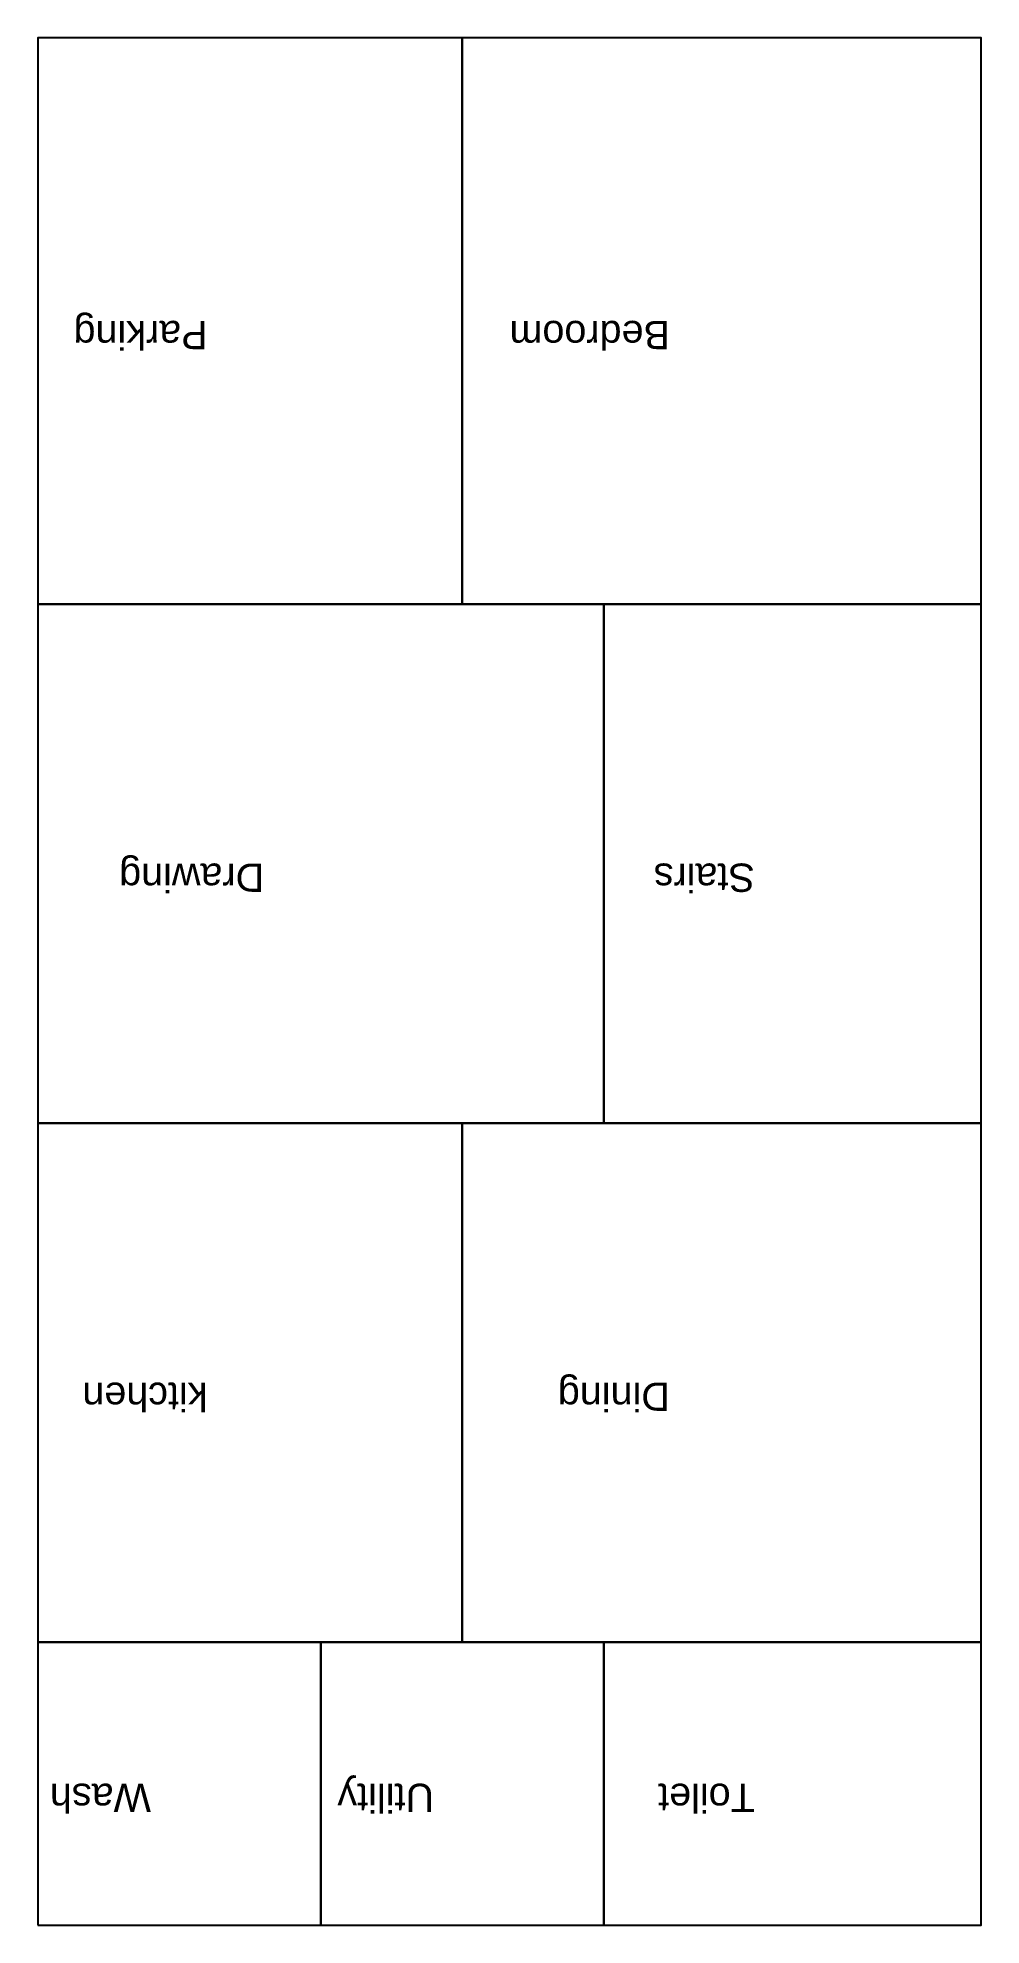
# Model space of a CAD drawing. Extents: x 0 to 20, y 0 to 40.
import ezdxf

# ---------------------------------------------------------------- set-up
doc = ezdxf.new("R2010")
doc.units = 0
doc.styles.get("Standard").update_dxf_attribs({"font": 'arial.ttf'})

msp = doc.modelspace()

# ---------------------------------------------------------------- linework, layer by layer
at = {"color": 7}
for points in [[(0, 28, 0), (9, 28, 0), (9, 40, 0), (0, 40, 0)], [(9, 28, 0), (20, 28, 0), (20, 40, 0), (9, 40, 0)], [(0, 17, 0), (12, 17, 0), (12, 28, 0), (0, 28, 0)], [(12, 17, 0), (20, 17, 0), (20, 28, 0), (12, 28, 0)], [(0, 6, 0), (9, 6, 0), (9, 17, 0), (0, 17, 0)], [(9, 6, 0), (20, 6, 0), (20, 17, 0), (9, 17, 0)], [(0, 0, 0), (6, 0, 0), (6, 6, 0), (0, 6, 0)], [(6, 0, 0), (12, 0, 0), (12, 6, 0), (6, 6, 0)], [(12, 0, 0), (20, 0, 0), (20, 6, 0), (12, 6, 0)], [(0, 0, 0), (0, 0, 0), (0, 0, 0), (0, 0, 0)], [(0, 0, 0), (0, 0, 0), (0, 0, 0), (0, 0, 0)], [(0, 0, 0), (0, 0, 0), (0, 0, 0), (0, 0, 0)], [(0, 0, 0), (0, 0, 0), (0, 0, 0), (0, 0, 0)], [(0, 0, 0), (0, 0, 0), (0, 0, 0), (0, 0, 0)], [(0, 0, 0), (0, 0, 0), (0, 0, 0), (0, 0, 0)], [(0, 0, 0), (0, 0, 0), (0, 0, 0), (0, 0, 0)], [(0, 0, 0), (0, 0, 0), (0, 0, 0), (0, 0, 0)], [(0, 0, 0), (0, 0, 0), (0, 0, 0), (0, 0, 0)]]:
    msp.add_polyline3d(points, close=True, dxfattribs=at)

# ---------------------------------------------------------------- texts
for s, p in [('Parking', (3.6, 34)), ('Bedroom', (13.4, 34)), ('Drawing', (4.8, 22.5)), ('Stairs', (15.2, 22.5)), ('Dining', (13.4, 11.5)), ('kitchen', (3.6, 11.5)), ('Wash', (2.4, 3)), ('Utility', (8.4, 3)), ('Toilet', (15.2, 3))]:
    msp.add_text(s, height=0.6, rotation=180).set_placement(p)

doc.saveas('drawing.dxf')
